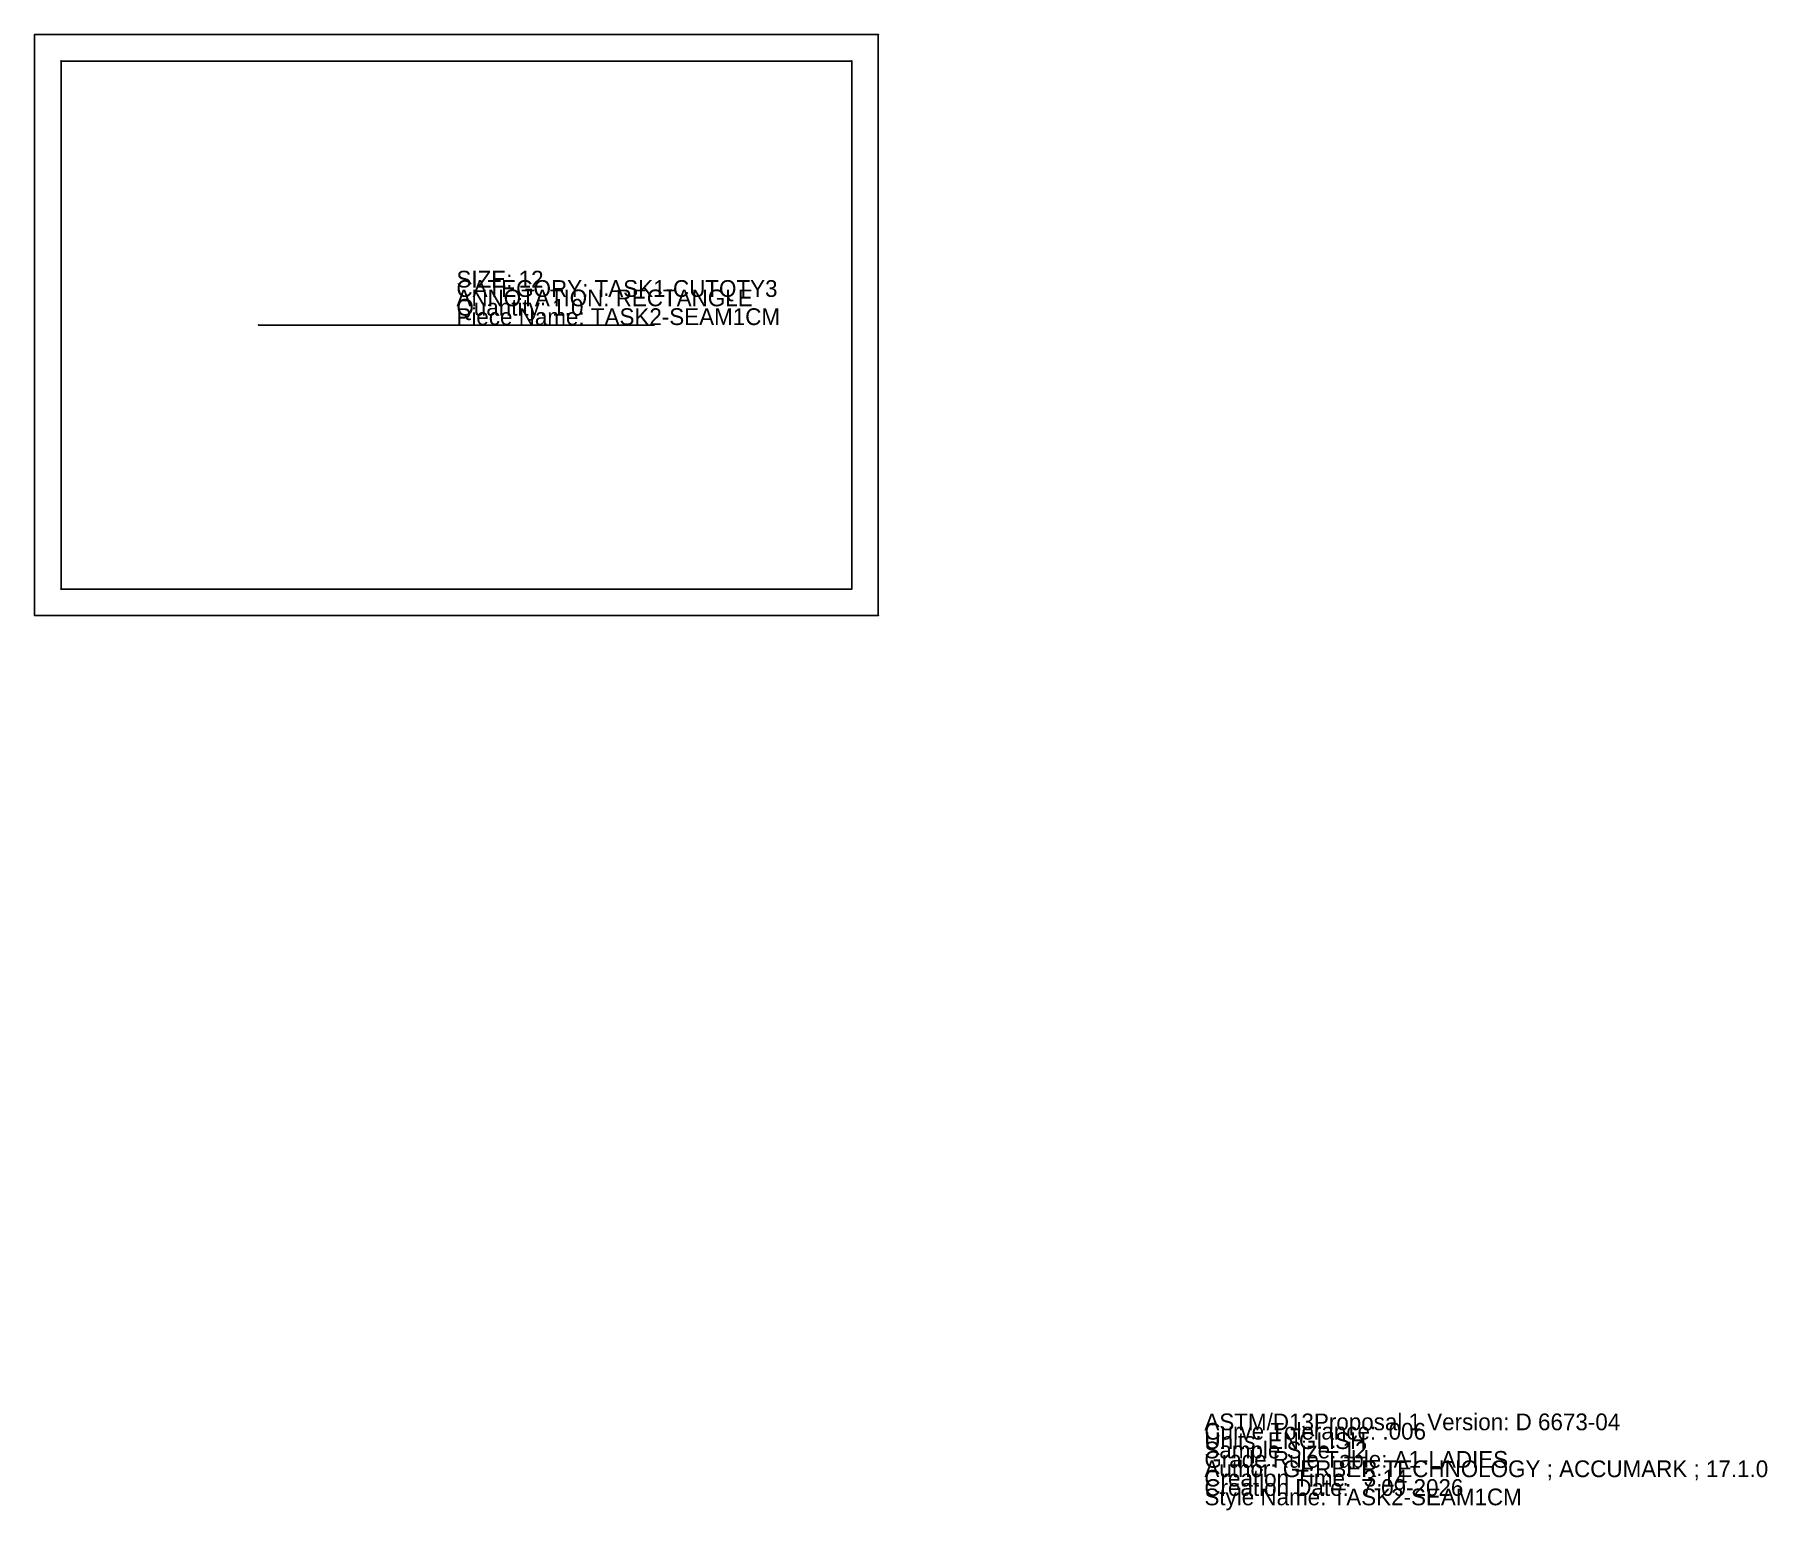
# Model space of a CAD drawing. Extents: x -17.5 to 8.4, y -0.1 to 22.
import ezdxf

# ---------------------------------------------------------------- set-up
doc = ezdxf.new("R2010")
doc.units = 0

# ---------------------------------------------------------------- blocks, each defined once
blk = doc.blocks.new('TASK2-SEAM1CM_12')
at = {"layer": '1'}
for points in [[(-17.4602, 13.2822), (-17.4602, 21.951)], [(-17.4602, 21.951), (-4.8689, 21.951)], [(-4.8689, 21.951), (-4.8689, 13.2822)], [(-4.8689, 13.2822), (-17.4602, 13.2822)]]:
    blk.add_lwpolyline(points, dxfattribs=at)
at = {"layer": '14'}
for points in [[(-17.0665, 13.6759), (-17.0665, 21.5573)], [(-17.0665, 21.5573), (-5.2627, 21.5573)], [(-5.2627, 21.5573), (-5.2627, 13.6759)], [(-5.2627, 13.6759), (-17.0665, 13.6759)]]:
    blk.add_lwpolyline(points, dxfattribs=at)
at = {"layer": '2'}
for p in [(-17.4602, 21.951), (-17.4602, 21.951), (-4.8689, 21.951), (-4.8689, 21.951), (-17.0665, 21.5573), (-17.0665, 21.5573), (-5.2627, 21.5573), (-5.2627, 21.5573), (-14.1155, 17.6166), (-8.2137, 17.6166), (-17.0665, 13.6759), (-17.0665, 13.6759), (-5.2627, 13.6759), (-5.2627, 13.6759), (-17.4602, 13.2822), (-17.4602, 13.2822), (-4.8689, 13.2822), (-4.8689, 13.2822)]:
    blk.add_point(p, dxfattribs=at)
at = {"layer": '5'}
blk.add_line((-14.1155, 17.6166), (-8.2137, 17.6166), dxfattribs=at)
at = {"layer": '7'}
blk.add_line((-14.1155, 17.6166), (-8.2137, 17.6166), dxfattribs=at)
at = {"layer": '84'}
for points in [[(-17.4602, 13.2822), (-17.4602, 21.951)], [(-17.4602, 21.951), (-4.8689, 21.951)], [(-4.8689, 21.951), (-4.8689, 13.2822)], [(-4.8689, 13.2822), (-17.4602, 13.2822)]]:
    blk.add_lwpolyline(points, dxfattribs=at)
at = {"layer": '87'}
for points in [[(-17.0665, 13.6759), (-17.0665, 21.5573)], [(-17.0665, 21.5573), (-5.2627, 21.5573)], [(-5.2627, 21.5573), (-5.2627, 13.6759)], [(-5.2627, 13.6759), (-17.0665, 13.6759)]]:
    blk.add_lwpolyline(points, dxfattribs=at)
at = {"layer": '1'}
for s, p in [('SIZE: 12', (-11.1645, 18.1766)), ('ANNOTATION: RECTANGLE', (-11.1645, 17.8966)), ('CATEGORY: TASK1-CUTQTY3', (-11.1645, 18.0366)), ('Quantity: 1,0', (-11.1645, 17.7566)), ('Piece Name: TASK2-SEAM1CM', (-11.1645, 17.6166))]:
    blk.add_text(s, height=0.25, dxfattribs=at).set_placement(p)

msp = doc.modelspace()

# ---------------------------------------------------------------- block references
at = {"layer": '1'}
msp.add_blockref('TASK2-SEAM1CM_12', (0, 0), dxfattribs=at)

# ---------------------------------------------------------------- texts
for s, p in [('ASTM/D13Proposal 1 Version: D 6673-04', (0, 1.12)), ('Curve Tolerance: .006', (0, 0.98)), ('Units: ENGLISH', (0, 0.84)), ('Sample Size: 12', (0, 0.7)), ('Grade Rule Table: A1-LADIES', (0, 0.56)), ('Author: GERBER TECHNOLOGY ; ACCUMARK ; 17.1.0', (0, 0.42)), ('Creation Time:  3:14', (0, 0.28)), ('Style Name: TASK2-SEAM1CM', (0, 0)), ('Creation Date:  7-09-2026', (0, 0.14))]:
    msp.add_text(s, height=0.25, dxfattribs=at).set_placement(p)

doc.saveas('drawing.dxf')
